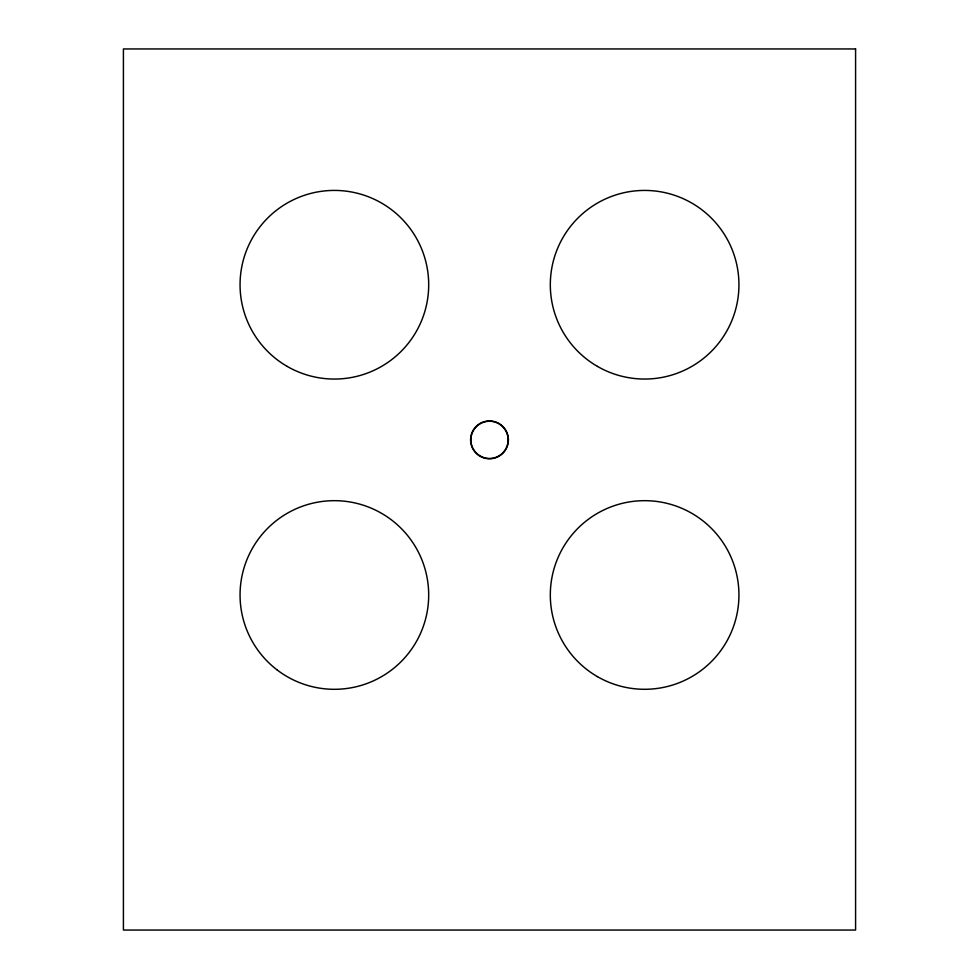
<?xml version="1.0" encoding="UTF-8"?>
<svg xmlns="http://www.w3.org/2000/svg" width="979" height="979" viewBox="0 0 979 979"><rect width="100%" height="100%" fill="white"/><g stroke="black" fill="none" stroke-linecap="round" stroke-linejoin="round"><path stroke-width="1.47" d="M855.585 48.95L123.415 48.95L123.415 930.05L855.585 930.05L855.585 48.95M597.471 366.415A94.314 94.314 0 0 0 738.937 284.742A94.314 94.314 0 0 0 597.471 203.057A94.314 94.314 0 0 0 597.471 366.415M287.214 366.415A94.314 94.314 0 0 0 428.692 284.742A94.314 94.314 0 0 0 287.214 203.057A94.314 94.314 0 0 0 287.214 366.415M277.351 670.113A94.314 94.314 0 0 0 427.945 606.809A94.314 94.314 0 0 0 297.824 508.04A94.314 94.314 0 0 0 277.351 670.113M597.471 676.66A94.314 94.314 0 0 0 738.937 594.987A94.314 94.314 0 0 0 597.471 513.302A94.314 94.314 0 0 0 597.471 676.66M480.04 456.251A18.919 18.919 0 0 0 508.419 439.865A18.919 18.919 0 0 0 480.04 423.466A18.919 18.919 0 0 0 480.04 456.251M480.187 455.981A18.613 18.613 0 0 0 508.113 439.865A18.613 18.613 0 0 0 480.187 423.736A18.613 18.613 0 0 0 480.187 455.981"/></g></svg>
